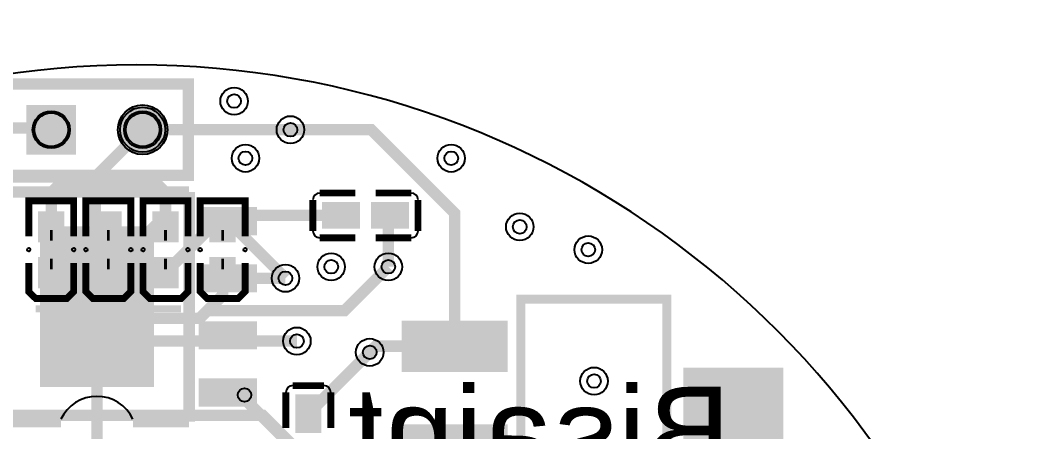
# Model space of a CAD drawing. Header units: millimetres. Extents: x -5.7 to 37.1, y -25.7 to 14.1.
# Drawn here: x 13.67 to 36.36, y 4.97 to 14.11 of the extents above; entities that cross this region are included whole.
import ezdxf

# ---------------------------------------------------------------- set-up
doc = ezdxf.new("R2010")
doc.units = ezdxf.units.MM
for name, color, linetype, true_color in [('BoardOutLine', 7, 'Continuous', 0xff00ff), ('BottomLayer', 7, 'Continuous', 0x0000ff), ('BottomPasteMaskLayer', 7, 'Continuous', 0x800000), ('BottomSilkLayer', 7, 'Continuous', 0x66cc33), ('BottomSolderMaskLayer', 7, 'Continuous', 0xaa00ff), ('Document', 7, 'Continuous', 0xffffff), ('Hole', 7, 'Continuous', 0x222222), ('Multi-Layer', 7, 'Continuous', 0xc0c0c0), ('TopLayer', 7, 'Continuous', 0xff0000), ('TopPasteMaskLayer', 7, 'Continuous', 0x808080), ('TopSilkLayer', 7, 'Continuous', 0xffcc00), ('TopSolderMaskLayer', 7, 'Continuous', 0x800080)]:
    doc.layers.add(name, color=color, linetype=linetype, true_color=true_color)
doc.styles.get("Standard").update_dxf_attribs({"font": 'arial.ttf'})

msp = doc.modelspace()

# ---------------------------------------------------------------- hatches: boundary and pattern name
at = {"layer": 'BottomLayer'}
for points in [[(14.081, 9.207), (14.621, 9.207), (14.621, 9.843), (14.081, 9.843)], [(15.351, 9.207), (15.891, 9.207), (15.891, 9.843), (15.351, 9.843)], [(16.621, 9.207), (17.161, 9.207), (17.161, 9.843), (16.621, 9.843)], [(17.891, 9.207), (18.431, 9.207), (18.431, 9.843), (17.891, 9.843)], [(14.081, 8.827), (14.621, 8.827), (14.621, 8.191), (14.081, 8.191)], [(15.351, 8.827), (15.891, 8.827), (15.891, 8.191), (15.351, 8.191)], [(16.621, 8.827), (17.161, 8.827), (17.161, 8.191), (16.621, 8.191)], [(17.891, 8.827), (18.431, 8.827), (18.431, 8.191), (17.891, 8.191)]]:
    msp.add_hatch(color=256, dxfattribs=at).paths.add_polyline_path(points)
at = {"layer": 'BottomPasteMaskLayer'}
for points in [[(14.121, 9.185), (14.581, 9.185), (14.621, 9.225), (14.621, 9.803), (14.581, 9.843), (14.121, 9.843), (14.081, 9.803), (14.081, 9.225)], [(15.391, 9.185), (15.851, 9.185), (15.891, 9.225), (15.891, 9.803), (15.851, 9.843), (15.391, 9.843), (15.351, 9.803), (15.351, 9.225)], [(16.661, 9.185), (17.121, 9.185), (17.161, 9.225), (17.161, 9.803), (17.121, 9.843), (16.661, 9.843), (16.621, 9.803), (16.621, 9.225)], [(17.931, 9.185), (18.391, 9.185), (18.431, 9.225), (18.431, 9.803), (18.391, 9.843), (17.931, 9.843), (17.891, 9.803), (17.891, 9.225)], [(14.121, 8.849), (14.581, 8.849), (14.621, 8.809), (14.621, 8.231), (14.581, 8.191), (14.121, 8.191), (14.081, 8.231), (14.081, 8.809)], [(15.391, 8.849), (15.851, 8.849), (15.891, 8.809), (15.891, 8.231), (15.851, 8.191), (15.391, 8.191), (15.351, 8.231), (15.351, 8.809)], [(16.661, 8.849), (17.121, 8.849), (17.161, 8.809), (17.161, 8.231), (17.121, 8.191), (16.661, 8.191), (16.621, 8.231), (16.621, 8.809)], [(17.931, 8.849), (18.391, 8.849), (18.431, 8.809), (18.431, 8.231), (18.391, 8.191), (17.931, 8.191), (17.891, 8.231), (17.891, 8.809)]]:
    msp.add_hatch(color=256, dxfattribs=at).paths.add_polyline_path(points)
at = {"layer": 'BottomSilkLayer'}
for points in [[(14.005, 7.78), (14.697, 7.78), (14.697, 7.627), (14.005, 7.627)], [(15.275, 7.78), (15.967, 7.78), (15.967, 7.627), (15.275, 7.627)], [(16.545, 7.78), (17.237, 7.78), (17.237, 7.627), (16.545, 7.627)], [(17.815, 7.78), (18.507, 7.78), (18.507, 7.627), (17.815, 7.627)]]:
    msp.add_hatch(color=256, dxfattribs=at).paths.add_polyline_path(points)
at = {"layer": 'BottomSolderMaskLayer'}
for points in [[(13.8, 12.235), (14.902, 12.235), (14.902, 11.133), (13.8, 11.133)], [(15.832, 11.684, 1), (16.934, 11.684, 1)], [(14.059, 9.177), (14.643, 9.177), (14.643, 9.873), (14.059, 9.873)], [(15.329, 9.177), (15.913, 9.177), (15.913, 9.873), (15.329, 9.873)], [(16.599, 9.177), (17.183, 9.177), (17.183, 9.873), (16.599, 9.873)], [(17.869, 9.177), (18.453, 9.177), (18.453, 9.873), (17.869, 9.873)], [(14.059, 8.857), (14.643, 8.857), (14.643, 8.161), (14.059, 8.161)], [(15.329, 8.857), (15.913, 8.857), (15.913, 8.161), (15.329, 8.161)], [(16.599, 8.857), (17.183, 8.857), (17.183, 8.161), (16.599, 8.161)], [(17.869, 8.857), (18.453, 8.857), (18.453, 8.161), (17.869, 8.161)]]:
    msp.add_hatch(color=256, dxfattribs=at).paths.add_polyline_path(points)
at = {"layer": 'Document'}
for points in [[(14.151, 9.367), (14.551, 9.367), (14.551, 9.307), (14.151, 9.307)], [(14.321, 9.457), (14.381, 9.457), (14.381, 9.217), (14.321, 9.217)], [(15.421, 9.367), (15.821, 9.367), (15.821, 9.307), (15.421, 9.307)], [(15.591, 9.457), (15.651, 9.457), (15.651, 9.217), (15.591, 9.217)], [(16.691, 9.367), (17.091, 9.367), (17.091, 9.307), (16.691, 9.307)], [(16.861, 9.457), (16.921, 9.457), (16.921, 9.217), (16.861, 9.217)], [(17.961, 9.367), (18.361, 9.367), (18.361, 9.307), (17.961, 9.307)], [(18.131, 9.457), (18.191, 9.457), (18.191, 9.217), (18.131, 9.217)], [(14.321, 8.577), (14.381, 8.577), (14.381, 8.817), (14.321, 8.817)], [(15.591, 8.577), (15.651, 8.577), (15.651, 8.817), (15.591, 8.817)], [(16.861, 8.577), (16.921, 8.577), (16.921, 8.817), (16.861, 8.817)], [(18.131, 8.577), (18.191, 8.577), (18.191, 8.817), (18.131, 8.817)]]:
    msp.add_hatch(color=256, dxfattribs=at).paths.add_polyline_path(points)
at = {"layer": 'Multi-Layer'}
for points in [[(13.851, 12.184), (14.851, 12.184), (14.851, 11.184), (13.851, 11.184)], [(15.883, 11.684, 1), (16.883, 11.684, 1)]]:
    msp.add_hatch(color=256, dxfattribs=at).paths.add_polyline_path(points)
at = {"layer": 'TopLayer'}
for points in [[(21.186, 10.049), (21.186, 9.509), (20.396, 9.509), (20.396, 10.049)], [(21.486, 10.049), (21.486, 9.509), (22.276, 9.509), (22.276, 10.049)], [(17.675, 9.352), (17.675, 9.952), (18.875, 9.952), (18.875, 9.352)], [(16.617, 9.497), (16.617, 5.997), (14.117, 5.997), (14.117, 9.497)], [(17.675, 8.082), (17.675, 8.682), (18.875, 8.682), (18.875, 8.082)], [(17.675, 6.812), (17.675, 7.412), (18.875, 7.412), (18.875, 6.812)], [(24.397, 7.417), (24.397, 6.325), (22.238, 6.325), (22.238, 7.417)], [(17.675, 5.542), (17.675, 6.142), (18.875, 6.142), (18.875, 5.542)], [(30.594, 6.312), (30.594, 2.807), (28.435, 2.807), (28.435, 6.312)], [(20.336, 4.976), (19.796, 4.976), (19.796, 5.766), (20.336, 5.766)], [(24.397, 5.105), (24.397, 4.013), (22.238, 4.013), (22.238, 5.105)]]:
    msp.add_hatch(color=256, dxfattribs=at).paths.add_polyline_path(points)
at = {"layer": 'TopPasteMaskLayer'}
for points in [[(20.556, 9.554), (20.556, 10.004), (20.606, 10.054), (21.086, 10.054), (21.156, 10.004), (21.156, 9.554), (21.086, 9.504), (20.606, 9.504)], [(21.516, 9.554), (21.516, 10.004), (21.586, 10.054), (22.066, 10.054), (22.116, 10.004), (22.116, 9.554), (22.066, 9.504), (21.586, 9.504)], [(17.675, 9.352), (17.675, 9.952), (18.875, 9.952), (18.875, 9.352)], [(16.617, 9.497), (16.617, 5.997), (14.117, 5.997), (14.117, 9.497)], [(17.675, 8.082), (17.675, 8.682), (18.875, 8.682), (18.875, 8.082)], [(17.675, 6.812), (17.675, 7.412), (18.875, 7.412), (18.875, 6.812)], [(24.397, 7.417), (24.397, 6.325), (22.238, 6.325), (22.238, 7.417)], [(17.675, 5.542), (17.675, 6.142), (18.875, 6.142), (18.875, 5.542)], [(30.594, 6.312), (30.594, 2.807), (28.435, 2.807), (28.435, 6.312)], [(19.841, 5.606), (20.291, 5.606), (20.341, 5.556), (20.341, 5.076), (20.291, 5.006), (19.841, 5.006), (19.791, 5.076), (19.791, 5.556)], [(24.397, 5.105), (24.397, 4.013), (22.238, 4.013), (22.238, 5.105)]]:
    msp.add_hatch(color=256, dxfattribs=at).paths.add_polyline_path(points)
at = {"layer": 'TopSolderMaskLayer'}
for points in [[(13.8, 12.235), (14.902, 12.235), (14.902, 11.133), (13.8, 11.133)], [(15.832, 11.684, 1), (16.934, 11.684, 1)], [(21.211, 10.074), (21.211, 9.484), (20.37, 9.484), (20.37, 10.074)], [(21.461, 10.074), (21.461, 9.484), (22.302, 9.484), (22.302, 10.074)], [(17.625, 9.339), (17.625, 9.965), (18.926, 9.965), (18.926, 9.339)], [(16.635, 9.533), (16.635, 5.961), (14.099, 5.961), (14.099, 9.533)], [(17.625, 8.069), (17.625, 8.695), (18.926, 8.695), (18.926, 8.069)], [(17.625, 6.799), (17.625, 7.425), (18.926, 7.425), (18.926, 6.799)], [(24.497, 7.442), (24.497, 6.299), (22.137, 6.299), (22.137, 7.442)], [(30.626, 6.394), (30.626, 2.724), (28.404, 2.724), (28.404, 6.394)], [(17.625, 5.529), (17.625, 6.155), (18.926, 6.155), (18.926, 5.529)], [(20.353, 4.939), (19.779, 4.939), (19.779, 5.803), (20.353, 5.803)], [(24.497, 5.131), (24.497, 3.988), (22.137, 3.988), (22.137, 5.131)]]:
    msp.add_hatch(color=256, dxfattribs=at).paths.add_polyline_path(points)

# ---------------------------------------------------------------- linework, layer by layer
at = {"layer": 'BoardOutLine'}
msp.add_arc((16.256, -6.985), 20.108, 293.4468, 246.5812, dxfattribs=at)
at = {"layer": 'BottomLayer', "const_width": 0.254}
for points in [[(14.351, 9.525), (14.351, 10.287), (14.605, 10.541), (16.637, 10.541), (16.891, 10.287), (16.891, 9.525)], [(15.621, 9.525), (14.604, 8.509), (14.351, 8.509)], [(15.621, 8.509), (16.638, 9.525), (16.891, 9.525)], [(16.891, 8.509), (17.908, 9.525), (18.161, 9.525)], [(19.558, 8.382), (18.415, 9.525), (18.161, 9.525)], [(14.351, 8.509), (14.351, 7.62), (14.986, 6.985), (19.431, 6.985), (19.812, 6.985)], [(18.161, 8.509), (18.161, 8.001), (17.653, 7.493), (16.129, 7.493), (15.621, 8.001), (15.621, 8.509)], [(21.844, 8.636), (20.871, 7.663), (17.823, 7.663)], [(11.43, 5.334), (19.05, 5.334), (21.463, 2.921)]]:
    msp.add_lwpolyline(points, dxfattribs=at)
at = {"layer": 'BottomSilkLayer', "const_width": 0.152}
for points in [[(13.852, 9.313), (13.852, 10.102), (14.85, 10.102), (14.85, 9.313)], [(15.122, 9.313), (15.122, 10.102), (16.12, 10.102), (16.12, 9.313)], [(16.392, 9.313), (16.392, 10.102), (17.39, 10.102), (17.39, 9.313)], [(17.662, 9.313), (17.662, 10.102), (18.66, 10.102), (18.66, 9.313)], [(13.852, 8.721), (13.852, 8.084), (14.005, 7.932), (14.697, 7.932), (14.85, 8.084), (14.85, 8.721)], [(15.122, 8.721), (15.122, 8.084), (15.275, 7.932), (15.967, 7.932), (16.12, 8.084), (16.12, 8.721)], [(16.392, 8.721), (16.392, 8.084), (16.545, 7.932), (17.237, 7.932), (17.39, 8.084), (17.39, 8.721)], [(17.662, 8.721), (17.662, 8.084), (17.815, 7.932), (18.507, 7.932), (18.66, 8.084), (18.66, 8.721)]]:
    msp.add_lwpolyline(points, dxfattribs=at)
at = {"layer": 'BottomSilkLayer'}
for centre in [(13.852, 9.017), (14.85, 9.017), (15.122, 9.017), (16.12, 9.017), (16.392, 9.017), (17.39, 9.017), (17.662, 9.017), (18.66, 9.017)]:
    msp.add_circle(centre, 0.0381, dxfattribs=at)
at = {"layer": 'BottomSolderMaskLayer'}
for centre, radius in [((14.351, 11.684), 0.413), ((16.383, 11.684), 0.551), ((16.383, 11.684), 0.413)]:
    msp.add_circle(centre, radius, dxfattribs=at)
at = {"layer": 'Document'}
msp.add_circle((18.647, 5.787), 0.15, dxfattribs=at)
at = {"layer": 'Hole'}
for centre in [(18.415, 12.319), (19.667, 11.684), (18.669, 11.049), (23.241, 11.049), (24.765, 9.525), (26.289, 9.017), (20.574, 8.636), (21.844, 8.636), (19.558, 8.382), (19.812, 6.985), (21.43, 6.735), (26.416, 6.096)]:
    msp.add_circle(centre, 0.152, dxfattribs=at)
at = {"layer": 'Multi-Layer'}
for centre, radius in [((18.415, 12.319), 0.305), ((14.351, 11.684), 0.375), ((16.383, 11.684), 0.5), ((16.383, 11.684), 0.375), ((19.667, 11.684), 0.305), ((18.669, 11.049), 0.305), ((23.241, 11.049), 0.305), ((24.765, 9.525), 0.305), ((26.289, 9.017), 0.305), ((20.574, 8.636), 0.305), ((21.844, 8.636), 0.305), ((19.558, 8.382), 0.305), ((19.812, 6.985), 0.305), ((21.43, 6.735), 0.305), ((26.416, 6.096), 0.305)]:
    msp.add_circle(centre, radius, dxfattribs=at)
at = {"layer": 'TopLayer', "const_width": 0.254}
for points in [[(14.351, 11.684), (14.314, 11.721), (11.43, 11.721)], [(11.43, 10.631), (15.33, 10.631), (16.383, 11.684)], [(16.383, 11.684), (19.667, 11.684)], [(19.667, 11.684), (21.463, 11.684), (23.317, 9.83), (23.317, 6.871)], [(15.367, 7.747), (15.33, 7.784), (15.33, 10.631)], [(18.275, 9.652), (18.402, 9.779), (20.791, 9.779)], [(21.881, 9.779), (21.844, 9.742), (21.844, 8.636)], [(18.275, 8.382), (19.558, 8.382)], [(15.404, 4.191), (15.367, 4.228), (15.367, 7.747)], [(18.275, 7.112), (18.402, 6.985), (19.812, 6.985)], [(20.066, 5.371), (21.43, 6.735)], [(21.43, 6.735), (21.566, 6.871), (23.317, 6.871)], [(20.066, 4.281), (18.505, 5.842), (18.275, 5.842)]]:
    msp.add_lwpolyline(points, dxfattribs=at)
at = {"layer": 'TopSilkLayer'}
for points, const_width in [([(13.335, 12.7), (17.399, 12.7), (17.399, 10.668), (13.335, 10.668), (13.335, 12.7)], 0.254), ([(24.788, 1.217), (24.788, 7.917), (28.037, 7.917), (28.037, 1.217), (24.788, 1.217)], 0.201)]:
    msp.add_lwpolyline(points, close=True, dxfattribs=dict(at, const_width=const_width))
for points, const_width in [([(13.317, 10.297), (17.417, 10.297)], 0.254), ([(17.417, 10.297), (17.417, 5.197)], 0.254), ([(21.11, 10.278), (20.32, 10.278)], 0.152), ([(21.562, 10.278), (22.352, 10.278)], 0.152), ([(20.167, 10.125), (20.167, 9.433)], 0.152), ([(22.505, 10.125), (22.505, 9.433)], 0.152), ([(20.32, 9.28), (21.11, 9.28)], 0.152), ([(22.352, 9.28), (21.562, 9.28)], 0.152), ([(19.567, 5.842), (19.567, 5.052)], 0.152), ([(20.412, 5.995), (19.72, 5.995)], 0.152), ([(20.565, 5.052), (20.565, 5.842)], 0.152), ([(14.567, 5.197), (13.317, 5.197)], 0.254), ([(16.167, 5.197), (17.417, 5.197)], 0.254)]:
    msp.add_lwpolyline(points, dxfattribs=dict(at, const_width=const_width))
for centre, radius, start, end in [((20.32, 10.125), 0.152, 90, 180), ((22.352, 10.125), 0.152, 360, 90), ((20.32, 9.433), 0.152, 180, 270), ((22.352, 9.433), 0.152, 270, 0), ((19.72, 5.842), 0.152, 90, 180), ((20.412, 5.842), 0.152, 0, 90), ((15.367, 4.872), 0.884, 25.1289, 154.8711)]:
    msp.add_arc(centre, radius, start, end, dxfattribs=at)
at = {"layer": 'TopSolderMaskLayer'}
for centre, radius in [((14.351, 11.684), 0.413), ((16.383, 11.684), 0.551), ((16.383, 11.684), 0.413)]:
    msp.add_circle(centre, radius, dxfattribs=at)

# ---------------------------------------------------------------- texts
at = {"layer": 'BottomSilkLayer', "text_generation_flag": 2}
msp.add_text('Bisaint', height=2.032, dxfattribs=at).set_placement((29.464, 3.937))

doc.saveas('drawing.dxf')
